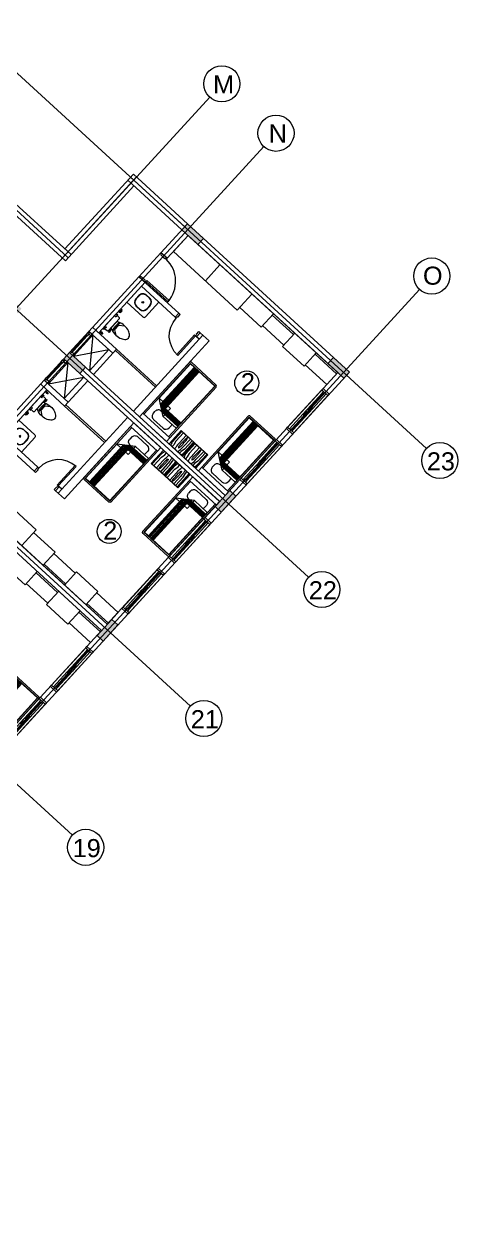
# Model space of a CAD drawing. Header units: metres. Extents: x 750 to 3116, y -341 to 1465.
# Drawn here: x 1653.26 to 1665.27, y 1252.76 to 1286.1 of the extents above; entities that cross this region are included whole.
import ezdxf
from ezdxf.enums import TextEntityAlignment as Align

# ---------------------------------------------------------------- set-up
doc = ezdxf.new("R2010")
doc.units = ezdxf.units.M
for name, color, linetype, lineweight in [('A-Door', 254, 'Continuous', 5), ('Bathroom Door', 252, 'Continuous', 5), ('Bathroom fur', 252, 'Continuous', 5), ('Centre Line', 7, 'Continuous', 13), ('Column', 50, 'Continuous', 20), ('Cutout', 153, 'Continuous', 5), ('Door', 253, 'Continuous', 5), ('Furniture', 44, 'Continuous', 5), ('GUIDE LINE', 7, 'Continuous', 5), ('Hatch', 251, 'Continuous', 5), ('Hidden line', 251, 'Continuous', 5), ('Inverted beam', 252, 'Continuous', 5), ('Railing', 190, 'Continuous', 5), ('Wall ext', 20, 'Continuous', 18), ('WINDOW', 33, 'Continuous', 5)]:
    doc.layers.add(name, color=color, linetype=linetype, lineweight=lineweight)
doc.layers.add('Text', color=7, linetype='Continuous')
doc.styles.get("Standard").update_dxf_attribs({"font": 'arial.ttf'})
doc.styles.add('TEXT-DET', font='simplex.shx', dxfattribs={"width": 0.7})

# ---------------------------------------------------------------- blocks, each defined once
blk = doc.blocks.new('Water Closet')
at = {"layer": 'Bathroom fur', "linetype": 'Continuous', "lineweight": -3}
for p, q in [((1886.331, 447.871), (1886.35, 447.871)), ((1886.331, 447.851), (1886.35, 447.851)), ((1886.364, 447.861), (1886.346, 447.861)), ((1886.364, 447.861), (1886.349, 447.87)), ((1886.364, 447.861), (1886.349, 447.853)), ((1886.364, 447.861), (1886.355, 447.877)), ((1886.364, 447.861), (1886.355, 447.846)), ((1886.364, 447.861), (1886.364, 447.879)), ((1886.364, 447.861), (1886.364, 447.879)), ((1886.364, 447.861), (1886.364, 447.879)), ((1886.364, 447.861), (1886.364, 447.879)), ((1886.364, 447.861), (1886.364, 447.879)), ((1886.364, 447.861), (1886.364, 447.879)), ((1886.364, 447.861), (1886.364, 447.879)), ((1886.364, 447.861), (1886.364, 447.879)), ((1886.364, 447.861), (1886.364, 447.879)), ((1886.364, 447.861), (1886.364, 447.879)), ((1886.364, 447.861), (1886.364, 447.879)), ((1886.364, 447.861), (1886.364, 447.879)), ((1886.364, 447.861), (1886.373, 447.877)), ((1886.364, 447.861), (1886.379, 447.87)), ((1886.364, 447.861), (1886.381, 447.861)), ((1886.364, 447.861), (1886.379, 447.853)), ((1886.364, 447.861), (1886.373, 447.846)), ((1886.364, 447.861), (1886.364, 447.844)), ((1886.378, 447.871), (1886.416, 447.871)), ((1886.378, 447.851), (1886.416, 447.851)), ((1886.416, 447.851), (1886.416, 447.871))]:
    blk.add_line(p, q, dxfattribs=at)
at = {"layer": 'Bathroom fur', "linetype": 'ByBlock'}
for p, q in [((1886.152, 447.554), (1886.027, 447.644)), ((1886.152, 447.379), (1886.152, 447.554)), ((1886.217, 447.662), (1886.217, 447.713)), ((1886.239, 447.713), (1886.217, 447.713)), ((1886.217, 447.662), (1886.232, 447.625)), ((1886.232, 447.625), (1886.239, 447.625)), ((1886.239, 447.608), (1886.239, 447.713)), ((1886.239, 447.666), (1886.264, 447.666)), ((1886.239, 447.608), (1886.264, 447.608)), ((1886.256, 447.343), (1886.256, 447.59)), ((1886.264, 447.23), (1886.264, 447.703)), ((1886.407, 447.713), (1886.274, 447.713)), ((1886.39, 447.724), (1886.365, 447.724)), ((1886.365, 447.724), (1886.365, 447.715)), ((1886.39, 447.715), (1886.365, 447.715)), ((1886.387, 447.744), (1886.368, 447.744)), ((1886.368, 447.744), (1886.368, 447.724)), ((1886.387, 447.744), (1886.387, 447.724)), ((1886.39, 447.724), (1886.39, 447.715)), ((1886.416, 447.23), (1886.416, 447.703)), ((1886.152, 447.379), (1886.027, 447.288)), ((1886.407, 447.22), (1886.274, 447.22)), ((1886.365, 447.208), (1886.365, 447.218)), ((1886.39, 447.218), (1886.365, 447.218)), ((1886.39, 447.208), (1886.365, 447.208)), ((1886.368, 447.189), (1886.368, 447.208)), ((1886.387, 447.189), (1886.368, 447.189)), ((1886.387, 447.189), (1886.387, 447.208)), ((1886.39, 447.208), (1886.39, 447.218))]:
    blk.add_line(p, q, dxfattribs=at)
at = {"layer": 'Bathroom fur'}
for p, q in [((1886.356, 447.031), (1886.356, 447.081)), ((1886.366, 447.031), (1886.366, 447.081)), ((1886.416, 447.106), (1886.381, 447.106)), ((1886.416, 447.096), (1886.381, 447.096)), ((1886.416, 447.016), (1886.381, 447.016)), ((1886.416, 447.006), (1886.381, 447.006))]:
    blk.add_line(p, q, dxfattribs=at)
at = {"layer": 'Bathroom fur', "linetype": 'Continuous', "lineweight": -3}
blk.add_circle((1886.364, 447.861), 0.0175, dxfattribs=at)
at = {"layer": 'Bathroom fur', "linetype": 'ByBlock'}
for centre in [(1886.378, 447.669), (1886.378, 447.264)]:
    blk.add_circle(centre, 0.0123, dxfattribs=at)
at = {"layer": 'Bathroom fur', "linetype": 'Continuous', "lineweight": -3}
blk.add_arc((1886.331, 447.861), 0.01, 90.002, 270, dxfattribs=at)
at = {"layer": 'Bathroom fur', "linetype": 'ByBlock'}
for centre, radius, start, end in [((1885.835, 447.467), 0.119, 126.3794, 233.6206), ((1886.035, 447.208), 0.446, 109.2942, 127.2549), ((1886.017, 447.095), 0.55, 64.2321, 103.6755), ((1884.672, 447.479), 1.501, 353.4552, 5.5271), ((1885.552, 447.472), 0.65, 345.9276, 13.0204), ((1886.274, 447.703), 0.00987, 90, 180), ((1886.407, 447.703), 0.00987, 0, 90), ((1886.041, 447.728), 0.451, 232.2382, 250.1051), ((1886.017, 447.838), 0.55, 256.3245, 295.7679), ((1886.274, 447.23), 0.00987, 180, 270), ((1886.407, 447.23), 0.00987, 270, 0)]:
    blk.add_arc(centre, radius, start, end, dxfattribs=at)
at = {"layer": 'Bathroom fur'}
for centre, radius, start, end in [((1886.381, 447.081), 0.025, 90, 180), ((1886.381, 447.031), 0.025, 180, 270), ((1886.381, 447.081), 0.015, 90, 180), ((1886.381, 447.031), 0.015, 180, 270)]:
    blk.add_arc(centre, radius, start, end, dxfattribs=at)
at = {"layer": 'Bathroom fur', "style": 'TEXT-DET', "width": 0.6}
blk.add_text('1', height=0.06, dxfattribs=at).set_placement((1886.394, 447.07), align=Align.MIDDLE)
blk = doc.blocks.new('Bed')
at = {"layer": 'Furniture', "linetype": 'Continuous'}
for p, q in [((1878.327, 465.952), (1879.337, 465.952)), ((1878.327, 465.817), (1878.327, 465.952)), ((1879.337, 465.952), (1879.337, 465.817)), ((1879.337, 465.817), (1878.327, 465.817)), ((1878.327, 463.909), (1878.327, 465.817)), ((1878.367, 463.909), (1878.367, 465.817)), ((1878.525, 465.544), (1878.525, 465.624)), ((1878.642, 465.742), (1879.002, 465.742)), ((1879.12, 465.624), (1879.12, 465.544)), ((1879.297, 465.817), (1879.297, 463.909)), ((1879.337, 465.817), (1879.337, 463.909)), ((1878.377, 465.499), (1878.862, 465.499)), ((1878.377, 463.919), (1878.377, 465.499)), ((1878.962, 465.429), (1878.377, 465.429)), ((1878.992, 465.407), (1878.377, 465.407)), ((1879.022, 465.386), (1878.377, 465.386)), ((1879.052, 465.365), (1878.377, 465.365)), ((1879.082, 465.344), (1878.377, 465.344)), ((1879.112, 465.323), (1878.377, 465.323)), ((1879.142, 465.302), (1878.377, 465.302)), ((1878.862, 465.499), (1879.287, 465.199)), ((1878.862, 465.199), (1878.862, 465.499)), ((1879.287, 465.199), (1878.862, 465.199)), ((1878.962, 463.919), (1878.962, 465.429)), ((1879.002, 465.427), (1878.965, 465.427)), ((1878.992, 463.919), (1878.992, 465.407)), ((1879.022, 463.919), (1879.022, 465.386)), ((1879.052, 463.919), (1879.052, 465.365)), ((1879.082, 463.919), (1879.082, 465.344)), ((1879.112, 463.919), (1879.112, 465.323)), ((1879.142, 463.919), (1879.142, 465.302)), ((1879.287, 465.199), (1879.287, 463.919)), ((1879.297, 463.909), (1878.367, 463.909)), ((1879.297, 463.869), (1878.367, 463.869)), ((1879.287, 463.919), (1878.377, 463.919))]:
    blk.add_line(p, q, dxfattribs=at)
for centre, radius, start, end in [((1878.642, 465.624), 0.117, 90, 180), ((1878.642, 465.544), 0.117, 180.0006, 202.5189), ((1879.002, 465.624), 0.117, 360, 90), ((1879.002, 465.544), 0.117, 270, 0), ((1878.367, 463.909), 0.04, 180, 270), ((1879.297, 463.909), 0.04, 270, 0)]:
    blk.add_arc(centre, radius, start, end, dxfattribs=at)
blk = doc.blocks.new('Nightstand')
at = {"layer": 'Furniture'}
for p, q in [((1879.838, 464.54), (1879.838, 464.04)), ((1880.338, 464.54), (1879.838, 464.54)), ((1879.843, 464.535), (1879.843, 464.045)), ((1880.333, 464.535), (1879.843, 464.535)), ((1879.951, 464.469), (1879.951, 464.535)), ((1880.226, 464.469), (1880.226, 464.535)), ((1880.333, 464.045), (1880.333, 464.535)), ((1880.338, 464.04), (1880.338, 464.54)), ((1879.869, 464.442), (1879.871, 464.467)), ((1879.869, 464.045), (1879.869, 464.442)), ((1879.929, 464.358), (1879.951, 464.469)), ((1879.929, 464.045), (1879.929, 464.358)), ((1879.997, 464.32), (1879.991, 464.045)), ((1880.074, 464.444), (1880.068, 464.44)), ((1880.08, 464.44), (1880.074, 464.444)), ((1880.147, 464.32), (1880.147, 464.045)), ((1880.248, 464.358), (1880.226, 464.469)), ((1880.248, 464.045), (1880.248, 464.358)), ((1880.308, 464.442), (1880.305, 464.467)), ((1880.308, 464.045), (1880.308, 464.442)), ((1879.838, 464.04), (1880.338, 464.04)), ((1879.843, 464.045), (1880.333, 464.045)), ((1880.068, 464.081), (1880.074, 464.077)), ((1880.074, 464.077), (1880.08, 464.081))]:
    blk.add_line(p, q, dxfattribs=at)
for centre, radius, start, end in [((1880.021, 464.452), 0.15, 146.5657, 174.2856), ((1880.825, 464.399), 0.823, 170.5074, 174.0179), ((1879.315, 464.399), 0.828, 5.9821, 9.4446), ((1880.156, 464.452), 0.15, 5.7144, 33.4343), ((1881.576, 464.32), 1.578, 174.0179, 180), ((1880.715, 464.32), 0.664, 175.5997, 180), ((1880.715, 464.32), 0.664, 180, 184.4003), ((1880.395, 464.345), 0.343, 169.4757, 175.5997), ((1886.298, 464.381), 6.246, 181.0259, 182.4606), ((1880.197, 464.382), 0.142, 155.8434, 169.4757), ((1879.951, 464.382), 0.142, 10.5243, 24.1566), ((1879.753, 464.345), 0.343, 4.4003, 10.5243), ((1873.85, 464.381), 6.246, 357.5394, 358.9741), ((1879.433, 464.32), 0.664, 0, 4.4003), ((1879.433, 464.32), 0.664, 355.5997, 0), ((1878.564, 464.32), 1.583, 0, 5.9821), ((1880.197, 464.139), 0.142, 190.5243, 204.1566), ((1879.951, 464.139), 0.142, 335.8434, 349.4757)]:
    blk.add_arc(centre, radius, start, end, dxfattribs=at)
blk = doc.blocks.new('Wash bashin')
at = {"layer": 'Bathroom fur', "ltscale": 0.35}
for p, q in [((1884.067, 437.333), (1884.067, 437.883)), ((1884.117, 437.933), (1884.717, 437.933)), ((1884.717, 437.333), (1884.717, 437.933)), ((1884.067, 437.333), (1884.717, 437.333))]:
    blk.add_line(p, q, dxfattribs=at)
at = {"layer": 'Bathroom fur'}
for p, q in [((1884.177, 437.568), (1884.177, 437.688)), ((1884.185, 437.568), (1884.185, 437.688)), ((1884.327, 437.838), (1884.447, 437.838)), ((1884.327, 437.83), (1884.447, 437.83)), ((1884.589, 437.688), (1884.589, 437.568)), ((1884.597, 437.688), (1884.597, 437.568)), ((1884.447, 437.426), (1884.327, 437.426)), ((1884.447, 437.418), (1884.327, 437.418))]:
    blk.add_line(p, q, dxfattribs=at)
blk.add_circle((1884.392, 437.633), 0.0225, dxfattribs=at)
at = {"layer": 'Bathroom fur', "ltscale": 0.35}
blk.add_arc((1884.117, 437.883), 0.05, 90, 180, dxfattribs=at)
at = {"layer": 'Bathroom fur'}
for centre, radius, start, end in [((1884.327, 437.688), 0.15, 90, 180), ((1884.327, 437.568), 0.15, 180, 270), ((1884.327, 437.688), 0.142, 90, 180), ((1884.327, 437.568), 0.142, 180, 270), ((1884.447, 437.688), 0.15, 0, 90), ((1884.447, 437.688), 0.142, 0, 90), ((1884.447, 437.568), 0.15, 270, 0), ((1884.447, 437.568), 0.142, 270, 0)]:
    blk.add_arc(centre, radius, start, end, dxfattribs=at)
blk = doc.blocks.new('Door 900')
at = {"layer": 'A-Door'}
for points in [[(29934124, 12198491), (29934164, 12198491), (29934164, 12198476), (29934239, 12198476), (29934314, 12198476), (29934314, 12198491), (29934354, 12198491), (29934354, 12198524), (29934239, 12198524), (29934124, 12198524)], [(29934164, 12197672), (29934314, 12197672), (29934314, 12197658), (29934354, 12197658), (29934354, 12197624), (29934239, 12197624), (29934124, 12197624), (29934124, 12197658), (29934164, 12197658)]]:
    blk.add_lwpolyline(points, close=True, dxfattribs=at)
blk.add_lwpolyline([(29935187, 12197658), (29934354, 12197658), (29934354, 12197698), (29935185, 12197698)], dxfattribs=at)
blk.add_arc((29934327, 12197631), 860, 1.7769, 88.2024, dxfattribs=at)
blk = doc.blocks.new('Door1')
at = {"layer": 'Bathroom Door'}
for p, q in [((1900.586, 444.886), (1899.856, 444.886)), ((1900.586, 444.846), (1899.857, 444.846))]:
    blk.add_line(p, q, dxfattribs=at)
for points in [[(1900.736, 444.921), (1900.586, 444.921), (1900.586, 444.886), (1900.636, 444.886), (1900.636, 444.871), (1900.736, 444.871), (1900.736, 444.921)], [(1900.586, 444.886), (1900.586, 444.846)], [(1900.736, 444.121), (1900.586, 444.121), (1900.586, 444.156), (1900.636, 444.156), (1900.636, 444.171), (1900.736, 444.171), (1900.736, 444.121)]]:
    blk.add_lwpolyline(points, dxfattribs=at)
blk.add_arc((1900.586, 444.886), 0.73, 180, 270, dxfattribs=at)
blk = doc.blocks.new('WINODO1')
at = {"layer": 'WINDOW', "linetype": 'Continuous'}
for p, q in [((2471212540, 936769700), (2471212491, 936769700)), ((2471212491, 936769700), (2471212491, 936769470)), ((2471212540, 936769700), (2471212540, 936769470)), ((2471213991, 936769700), (2471213943, 936769700)), ((2471213943, 936769700), (2471213943, 936769470)), ((2471213991, 936769700), (2471213991, 936769470)), ((2471212540, 936769470), (2471212491, 936769470)), ((2471213991, 936769470), (2471213943, 936769470))]:
    blk.add_line(p, q, dxfattribs=at)
at = {"layer": 'WINDOW'}
for p, q in [((2471212540, 936769700), (2471213943, 936769700)), ((2471212588, 936769633), (2471213217, 936769633)), ((2471213241, 936769633), (2471213943, 936769633)), ((2471213241, 936769537), (2471212540, 936769537)), ((2471212540, 936769470), (2471213943, 936769470)), ((2471212588, 936769585), (2471213217, 936769585)), ((2471213193, 936769561), (2471213089, 936769561)), ((2471213266, 936769585), (2471213895, 936769585)), ((2471213266, 936769537), (2471213895, 936769537)), ((2471213290, 936769609), (2471213394, 936769609))]:
    blk.add_line(p, q, dxfattribs=at)
at = {"layer": 'WINDOW', "color": 4}
blk.add_line((2471212588, 936769609), (2471213217, 936769609), dxfattribs=at)
at = {"layer": 'WINDOW', "color": 4, "true_color": 0x1fffff}
blk.add_line((2471213266, 936769561), (2471213895, 936769561), dxfattribs=at)
at = {"layer": 'WINDOW'}
for points in [[(2471212540, 936769585), (2471212588, 936769585), (2471212588, 936769633), (2471212540, 936769633)], [(2471213217, 936769585), (2471213266, 936769585), (2471213266, 936769633), (2471213217, 936769633)], [(2471213076, 936769561), (2471213089, 936769568), (2471213089, 936769554)], [(2471213217, 936769537), (2471213266, 936769537), (2471213266, 936769585), (2471213217, 936769585)], [(2471213406, 936769609), (2471213394, 936769616), (2471213394, 936769602)], [(2471213895, 936769537), (2471213943, 936769537), (2471213943, 936769585), (2471213895, 936769585)]]:
    blk.add_lwpolyline(points, close=True, dxfattribs=at)
blk = doc.blocks.new('700mm Door')
at = {"layer": 'Door'}
for points in [[(11493508.327, 4446107.926), (11493508.287, 4446107.926), (11493508.287, 4446107.776), (11493508.344, 4446107.776), (11493508.344, 4446107.868), (11493508.344, 4446107.88), (11493508.327, 4446107.88)], [(11493508.327, 4446107.88), (11493508.413, 4446107.88), (11493508.413, 4446107.926), (11493508.327, 4446107.926)], [(11493508.413, 4446107.891), (11493508.961, 4446107.891), (11493508.961, 4446107.914), (11493508.413, 4446107.914)], [(11493509.047, 4446107.88), (11493508.961, 4446107.88), (11493508.961, 4446107.926), (11493509.047, 4446107.926)], [(11493509.047, 4446107.926), (11493509.047, 4446107.88), (11493509.03, 4446107.88), (11493509.03, 4446107.868), (11493509.03, 4446107.776), (11493509.087, 4446107.776), (11493509.087, 4446107.926)]]:
    blk.add_lwpolyline(points, close=True, dxfattribs=at)
at = {"layer": 'Door', "color": 1}
blk.add_lwpolyline([(11493508.413, 4446107.88), (11493508.961, 4446107.88), (11493508.961, 4446107.926), (11493508.413, 4446107.926)], close=True, dxfattribs=at)

msp = doc.modelspace()

# ---------------------------------------------------------------- hatches: boundary and pattern name
at = {"layer": 'Hatch', "transparency": 33554687}
h = msp.add_hatch(color=256, dxfattribs=at)
h.dxf.hatch_style = 1
h.paths.add_polyline_path([(1646.175, 1258.901), (1646.005, 1259.057), (1645.846, 1258.883), (1645.755, 1258.784), (1645.6, 1258.614), (1645.769, 1258.459)])
h.paths.add_polyline_path([(1641.884, 1262.33), (1641.441, 1262.735), (1641.286, 1262.566), (1641.728, 1262.16)])
h.paths.add_polyline_path([(1645.004, 1266.285), (1644.835, 1266.44), (1644.43, 1265.998), (1644.599, 1265.842)])
h.paths.add_polyline_path([(1649.318, 1262.334), (1649.149, 1262.489), (1648.743, 1262.046), (1648.913, 1261.891)])
h.paths.add_polyline_path([(1652.587, 1265.902), (1652.417, 1266.057), (1652.384, 1266.021), (1652.292, 1265.921), (1652.012, 1265.615), (1652.182, 1265.46)])
h.paths.add_polyline_path([(1655.856, 1269.471), (1655.686, 1269.626), (1655.281, 1269.183), (1655.45, 1269.028)])
h.paths.add_polyline_path([(1659.124, 1273.039), (1658.955, 1273.194), (1658.921, 1273.158), (1658.83, 1273.058), (1658.549, 1272.752), (1658.719, 1272.597)])
h.paths.add_polyline_path([(1661.826, 1276.876), (1661.67, 1276.707), (1662.113, 1276.302), (1662.268, 1276.471)])
h.paths.add_polyline_path([(1657.785, 1280.578), (1657.629, 1280.408), (1658.072, 1280.003), (1658.227, 1280.173)])
h.paths.add_polyline_path([(1652.746, 1278.631), (1652.591, 1278.461), (1653.033, 1278.056), (1653.189, 1278.225)])
h.paths.add_polyline_path([(1654.516, 1277.009), (1654.361, 1276.84), (1654.803, 1276.435), (1654.958, 1276.604)])
h.paths.add_polyline_path([(1650.045, 1274.793), (1649.875, 1274.948), (1649.47, 1274.506), (1649.64, 1274.351)])
h.paths.add_polyline_path([(1651.542, 1273.422), (1651.372, 1273.577), (1650.967, 1273.135), (1651.137, 1272.98)])
h.paths.add_polyline_path([(1647.979, 1269.872), (1647.823, 1269.703), (1648.266, 1269.297), (1648.421, 1269.467)])
h.paths.add_polyline_path([(1646.209, 1271.493), (1646.053, 1271.324), (1646.496, 1270.919), (1646.651, 1271.088), (1646.541, 1271.189)])
h.paths.add_polyline_path([(1647.245, 1283.669), (1647.076, 1283.825), (1646.67, 1283.382), (1646.84, 1283.227), (1646.999, 1283.4), (1647.09, 1283.5)])
h.paths.add_polyline_path([(1644.101, 1280.237), (1643.932, 1280.393), (1643.527, 1279.95), (1643.696, 1279.795)])
h.paths.add_polyline_path([(1640.833, 1276.669), (1640.663, 1276.824), (1640.258, 1276.382), (1640.427, 1276.226)])
h.paths.add_polyline_path([(1637.689, 1273.237), (1637.519, 1273.392), (1637.114, 1272.95), (1637.284, 1272.794)])
h.paths.add_polyline_path([(1643.632, 1267.792), (1643.463, 1267.948), (1643.058, 1267.505), (1643.227, 1267.35)])
h.paths.add_polyline_path([(1634.17, 1269.395), (1634.001, 1269.551), (1633.595, 1269.108), (1633.765, 1268.953)])
h.paths.add_polyline_path([(1640.114, 1263.951), (1639.944, 1264.106), (1639.539, 1263.664), (1639.709, 1263.509)])
h.paths.add_polyline_path([(1631.152, 1266.1), (1630.982, 1266.255), (1630.577, 1265.812), (1630.746, 1265.657)])
h.paths.add_polyline_path([(1636.403, 1260.788), (1636.247, 1260.618), (1636.69, 1260.213), (1636.845, 1260.383)])
h.paths.add_polyline_path([(1636.008, 1280.837), (1635.839, 1280.992), (1635.433, 1280.55), (1635.603, 1280.395)])
h.paths.add_polyline_path([(1632.989, 1277.541), (1632.82, 1277.697), (1632.415, 1277.254), (1632.584, 1277.099)])
h.paths.add_polyline_path([(1628.506, 1281.648), (1628.101, 1281.206), (1628.27, 1281.05), (1628.676, 1281.493)])
h.paths.add_polyline_path([(1631.525, 1284.944), (1631.369, 1284.774), (1631.812, 1284.369), (1631.967, 1284.538)])
h.paths.add_polyline_path([(1626.486, 1282.996), (1626.331, 1282.827), (1626.773, 1282.421), (1626.929, 1282.591)])
h.paths.add_polyline_path([(1623.218, 1279.428), (1623.062, 1279.258), (1623.505, 1278.853), (1623.66, 1279.022)])
h.paths.add_polyline_path([(1619.143, 1283.411), (1618.973, 1283.566), (1618.568, 1283.124), (1618.738, 1282.968)])
h.paths.add_polyline_path([(1622.117, 1286.998), (1621.962, 1286.829), (1622.404, 1286.423), (1622.56, 1286.593)])
h.paths.add_polyline_path([(1615.874, 1279.842), (1615.705, 1279.998), (1615.299, 1279.555), (1615.469, 1279.4)])
h.paths.add_polyline_path([(1612.731, 1276.41), (1612.561, 1276.566), (1612.156, 1276.123), (1612.325, 1275.968)])
h.paths.add_polyline_path([(1617.203, 1272.314), (1616.798, 1271.871), (1616.967, 1271.716), (1617.373, 1272.158)])
h.paths.add_polyline_path([(1619.949, 1275.859), (1619.794, 1275.69), (1620.236, 1275.284), (1620.391, 1275.454), (1620.281, 1275.555)])
h.paths.add_polyline_path([(1626.327, 1270.268), (1626.157, 1270.423), (1625.752, 1269.981), (1625.922, 1269.825)])
h.paths.add_polyline_path([(1621.719, 1274.238), (1621.563, 1274.069), (1622.006, 1273.663), (1622.161, 1273.833)])
h.paths.add_polyline_path([(1624.987, 1277.807), (1624.832, 1277.637), (1625.274, 1277.232), (1625.43, 1277.401)])
h.paths.add_polyline_path([(1629.301, 1273.855), (1628.896, 1273.413), (1629.066, 1273.257), (1629.471, 1273.7)])
h.paths.add_polyline_path([(1623.058, 1266.699), (1622.889, 1266.855), (1622.483, 1266.412), (1622.653, 1266.257)])
h.paths.add_polyline_path([(1619.915, 1263.267), (1619.745, 1263.423), (1619.34, 1262.98), (1619.509, 1262.825)])
h.paths.add_polyline_path([(1615.181, 1267.101), (1615.026, 1266.931), (1615.468, 1266.526), (1615.624, 1266.696)])
h.paths.add_polyline_path([(1618.745, 1270.651), (1618.575, 1270.806), (1618.17, 1270.364), (1618.339, 1270.208)])
h.paths.add_polyline_path([(1613.411, 1268.722), (1613.256, 1268.553), (1613.699, 1268.147), (1613.854, 1268.317)])
h.paths.add_polyline_path([(1609.042, 1272.724), (1608.887, 1272.555), (1609.329, 1272.149), (1609.485, 1272.319)])
h.paths.add_polyline_path([(1605.774, 1269.156), (1605.618, 1268.986), (1606.061, 1268.581), (1606.216, 1268.75)])

# ---------------------------------------------------------------- linework, layer by layer
at = {"layer": 'Bathroom fur'}
for p, q in [((1655.788, 1277.065), (1656.894, 1276.052)), ((1655.821, 1277.102), (1656.927, 1276.089)), ((1654.383, 1275.531), (1655.489, 1274.518)), ((1654.416, 1275.568), (1655.523, 1274.555))]:
    msp.add_line(p, q, dxfattribs=at)
at = {"layer": 'Centre Line', "color": 30, "true_color": 0xf26722}
for p, q in [((1654.597, 1263.654), (1623.096, 1292.508)), ((1664.403, 1274.36), (1648.054, 1289.335)), ((1661.134, 1270.792), (1644.786, 1285.766)), ((1658.399, 1284.084), (1634.579, 1258.078)), ((1659.896, 1282.712), (1636.076, 1256.707)), ((1657.865, 1267.223), (1641.517, 1282.198)), ((1664.21, 1278.761), (1640.389, 1252.756))]:
    msp.add_line(p, q, dxfattribs=at)
for centre in [(1658.737, 1284.452), (1660.234, 1283.081), (1664.547, 1279.13), (1664.771, 1274.022), (1661.503, 1270.454), (1658.234, 1266.885), (1654.965, 1263.317)]:
    msp.add_circle(centre, 0.5, dxfattribs=at)
at = {"layer": 'Column'}
for points in [[(1657.785, 1280.578), (1658.227, 1280.173), (1658.072, 1280.003), (1657.629, 1280.408), (1657.785, 1280.578)], [(1654.516, 1277.009), (1654.958, 1276.604), (1654.803, 1276.435), (1654.361, 1276.84), (1654.516, 1277.009)], [(1661.826, 1276.876), (1662.268, 1276.471), (1662.113, 1276.302), (1661.67, 1276.707), (1661.826, 1276.876)], [(1658.549, 1272.752), (1658.955, 1273.194), (1659.124, 1273.039), (1658.719, 1272.597), (1658.549, 1272.752)], [(1655.281, 1269.183), (1655.686, 1269.626), (1655.856, 1269.471), (1655.45, 1269.028), (1655.281, 1269.183)]]:
    msp.add_lwpolyline(points, dxfattribs=at)
at = {"layer": 'Cutout'}
for p, q in [((1655.167, 1277.498), (1655.069, 1276.503)), ((1654.627, 1276.908), (1655.609, 1277.093)), ((1654.471, 1276.739), (1654.373, 1275.743)), ((1653.931, 1276.149), (1654.914, 1276.333))]:
    msp.add_line(p, q, dxfattribs=at)
at = {"layer": 'Furniture'}
for p, q in [((1657.394, 1279.811), (1659.163, 1278.189)), ((1651.822, 1273.728), (1653.592, 1272.107))]:
    msp.add_line(p, q, dxfattribs=at)
for points in [[(1661.943, 1276.457), (1657.799, 1280.253), (1657.394, 1279.811)], [(1658.279, 1279), (1658.684, 1279.442)], [(1659.163, 1278.189), (1659.569, 1278.632)], [(1659.231, 1278.263), (1659.825, 1277.719), (1660.162, 1278.088)], [(1660.129, 1278.051), (1660.722, 1277.508)], [(1659.858, 1277.756), (1660.452, 1277.213)], [(1660.756, 1277.544), (1660.418, 1277.176), (1661.012, 1276.632), (1661.35, 1277.001)], [(1661.316, 1276.964), (1661.909, 1276.42)], [(1661.046, 1276.669), (1661.639, 1276.125), (1661.943, 1276.457)], [(1655.561, 1269.49), (1651.417, 1273.286), (1651.822, 1273.728)], [(1655.406, 1269.32), (1651.262, 1273.116), (1650.856, 1272.673)], [(1653.592, 1272.107), (1653.187, 1271.664)], [(1653.524, 1272.033), (1654.118, 1271.489), (1653.78, 1271.121)], [(1654.084, 1271.453), (1654.678, 1270.909)], [(1652.694, 1271.126), (1653.287, 1270.582), (1653.625, 1270.951)], [(1653.591, 1270.914), (1654.185, 1270.371), (1654.219, 1270.407)], [(1653.814, 1271.158), (1654.408, 1270.614)], [(1654.374, 1270.577), (1654.712, 1270.946), (1655.305, 1270.402), (1654.967, 1270.033)], [(1653.321, 1270.619), (1653.915, 1270.076)], [(1654.219, 1270.407), (1653.881, 1270.039), (1654.474, 1269.495), (1654.812, 1269.864)], [(1655.271, 1270.365), (1655.865, 1269.821), (1655.561, 1269.49)], [(1655.001, 1270.07), (1655.595, 1269.526)], [(1654.508, 1269.532), (1655.102, 1268.988), (1655.406, 1269.32)], [(1654.778, 1269.827), (1655.372, 1269.283), (1655.406, 1269.32)]]:
    msp.add_lwpolyline(points, dxfattribs=at)
at = {"layer": 'GUIDE LINE'}
for centre in [(1659.425, 1276.17), (1655.614, 1272.062)]:
    msp.add_circle(centre, 0.333, dxfattribs=at)
at = {"layer": 'Hidden line'}
for p, q in [((1656.441, 1279.111), (1657.049, 1279.775)), ((1655.056, 1277.599), (1654.516, 1277.009)), ((1655.167, 1277.498), (1654.627, 1276.908)), ((1654.361, 1276.84), (1653.82, 1276.25)), ((1654.471, 1276.739), (1653.931, 1276.149))]:
    msp.add_line(p, q, dxfattribs=at)
at = {"layer": 'Inverted beam'}
for p, q in [((1654.39, 1279.878), (1656.288, 1281.949)), ((1656.288, 1281.949), (1657.785, 1280.578)), ((1654.404, 1279.553), (1656.302, 1281.624)), ((1656.132, 1281.78), (1657.629, 1280.408)), ((1654.56, 1279.722), (1652.62, 1281.499)), ((1654.404, 1279.553), (1652.635, 1281.174))]:
    msp.add_line(p, q, dxfattribs=at)
at = {"layer": 'Railing'}
for p, q in [((1656.373, 1281.871), (1654.32, 1279.63)), ((1657.707, 1280.493), (1656.21, 1281.864)), ((1654.482, 1279.637), (1652.543, 1281.414))]:
    msp.add_line(p, q, dxfattribs=at)
at = {"layer": 'Wall ext'}
for p, q in [((1657.049, 1279.775), (1657.785, 1280.578)), ((1657.785, 1280.578), (1662.268, 1276.471)), ((1657.219, 1279.62), (1657.799, 1280.253)), ((1662.113, 1276.302), (1657.629, 1280.408)), ((1657.219, 1279.62), (1657.049, 1279.775)), ((1656.441, 1279.111), (1655.056, 1277.599)), ((1655.327, 1277.555), (1656.611, 1278.956)), ((1657.547, 1278.098), (1656.441, 1279.111)), ((1657.446, 1277.987), (1656.509, 1278.845)), ((1657.446, 1277.987), (1657.547, 1278.098)), ((1655.72, 1276.991), (1655.056, 1277.599)), ((1655.821, 1277.102), (1655.158, 1277.71)), ((1658.036, 1277.447), (1658.137, 1277.557)), ((1658.38, 1277.335), (1658.137, 1277.557)), ((1656.286, 1275.388), (1658.211, 1277.49)), ((1656.455, 1275.233), (1658.38, 1277.335)), ((1658.109, 1277.379), (1658.036, 1277.447)), ((1654.516, 1277.009), (1654.361, 1276.84)), ((1654.516, 1277.009), (1658.83, 1273.058)), ((1655.069, 1276.503), (1655.609, 1277.093)), ((1655.18, 1276.402), (1655.821, 1277.102)), ((1654.361, 1276.84), (1658.674, 1272.888)), ((1645.769, 1258.459), (1662.268, 1276.471)), ((1653.82, 1276.25), (1652.436, 1274.738)), ((1654.484, 1275.642), (1653.82, 1276.25)), ((1654.373, 1275.743), (1654.914, 1276.333)), ((1654.383, 1275.531), (1655.024, 1276.232)), ((1658.83, 1273.058), (1661.943, 1276.457)), ((1653.889, 1275.984), (1652.605, 1274.583)), ((1654.383, 1275.531), (1653.719, 1276.139)), ((1661.538, 1276.015), (1661.707, 1275.859)), ((1656.13, 1275.219), (1654.205, 1273.117)), ((1656.3, 1275.063), (1654.375, 1272.962)), ((1660.525, 1274.908), (1660.694, 1274.753)), ((1653.542, 1273.725), (1652.436, 1274.738)), ((1653.643, 1273.836), (1652.707, 1274.693)), ((1660.248, 1274.607), (1660.418, 1274.451)), ((1653.643, 1273.836), (1653.542, 1273.725)), ((1651.417, 1273.286), (1655.561, 1269.49)), ((1654.233, 1273.295), (1654.132, 1273.185)), ((1654.307, 1273.228), (1654.233, 1273.295)), ((1659.235, 1273.5), (1659.405, 1273.345)), ((1655.406, 1269.32), (1651.262, 1273.116)), ((1654.375, 1272.962), (1654.132, 1273.185)), ((1658.674, 1272.888), (1655.561, 1269.49)), ((1658.269, 1272.446), (1658.439, 1272.291)), ((1657.256, 1271.34), (1657.426, 1271.185)), ((1656.98, 1271.038), (1657.149, 1270.883)), ((1655.966, 1269.932), (1656.136, 1269.777)), ((1652.292, 1265.921), (1655.406, 1269.32)), ((1655, 1268.877), (1655.17, 1268.722)), ((1653.987, 1267.771), (1654.157, 1267.616)), ((1653.711, 1267.47), (1653.88, 1267.314))]:
    msp.add_line(p, q, dxfattribs=at)

# ---------------------------------------------------------------- block references
at = {"rotation": 137.5109696397852}
for name, p in [('Bed', (3357.018, 349.432)), ('Bed', (3358.648, 347.94)), ('Nightstand', (3357.621, 346.965)), ('Nightstand', (3357.99, 346.628)), ('Bed', (3352.11, 340.802))]:
    msp.add_blockref(name, p, dxfattribs=at)
at = {"xscale": -1, "rotation": 317.5109696397852}
for name, p in [('Bed', (2727.409, -337.929)), ('Nightstand', (2729.92, -338.314)), ('Nightstand', (2730.288, -338.652)), ('Bed', (2729.039, -339.422))]:
    msp.add_blockref(name, p, dxfattribs=at)
at = {"layer": 'A-Door', "xscale": 0.001000000000000001, "yscale": 0.001000000000000001, "zscale": 0.001000000000000001, "rotation": 317.5109696398649}
msp.add_blockref('Door 900', (-28656.055, 12503.477), dxfattribs=at)
at = {"layer": 'Bathroom Door', "xscale": -1, "rotation": 227.5109696396224}
msp.add_blockref('Door1', (46.199, 176.464), dxfattribs=at)
at = {"layer": 'Bathroom Door', "rotation": 227.5109696399479}
msp.add_blockref('Door1', (2609.894, 2975.321), dxfattribs=at)
at = {"layer": 'Bathroom fur', "rotation": 137.5109696397852}
for name, p in [('Wash bashin', (3341.708, 328.307)), ('Water Closet', (3348.928, 333.673))]:
    msp.add_blockref(name, p, dxfattribs=at)
at = {"layer": 'Bathroom fur', "xscale": -1, "rotation": 317.5109696397852}
for name, p in [('Water Closet', (2742.4, -328.491)), ('Wash bashin', (2747.113, -320.829))]:
    msp.add_blockref(name, p, dxfattribs=at)
at = {"layer": 'Cutout', "rotation": 47.51106027023705}
for p in [(-4483016.815, -11477239.074), (-4483017.511, -11477239.833)]:
    msp.add_blockref('700mm Door', p, dxfattribs=at)
at = {"layer": 'WINDOW', "linetype": 'Continuous', "xscale": -0.001, "yscale": 0.001, "zscale": 0.001, "rotation": 47.51096963981065}
for p in [(2361619.864, 1190824.393), (2361618.575, 1190822.986), (2361616.596, 1190820.825), (2361615.306, 1190819.417), (2361613.327, 1190817.256), (2361612.037, 1190815.848)]:
    msp.add_blockref('WINODO1', p, dxfattribs=at)

# ---------------------------------------------------------------- texts
at = {"layer": 'Text', "color": 30, "true_color": 0xf26722, "char_height": 0.5, "attachment_point": 1}
for s, width, insert in [('M', 0.83687, (1658.492, 1284.682)), ('N', 0.83687, (1660.033, 1283.325)), ('O', 0.83687, (1664.303, 1279.39)), ('2', 3.12418, (1659.261, 1276.441)), ('23', 0.83687, (1664.412, 1274.251)), ('2', 3.12418, (1655.45, 1272.333)), ('22', 0.83687, (1661.143, 1270.683)), ('21', 0.83687, (1657.875, 1267.114)), ('19', 0.83687, (1654.606, 1263.546))]:
    msp.add_mtext_dynamic_manual_height_columns(s, width=width, gutter_width=12.5, heights=[0], dxfattribs=dict(at, insert=insert))

doc.saveas('drawing.dxf')
